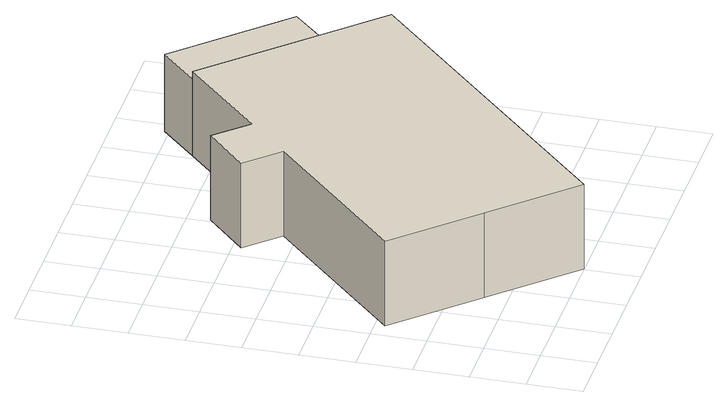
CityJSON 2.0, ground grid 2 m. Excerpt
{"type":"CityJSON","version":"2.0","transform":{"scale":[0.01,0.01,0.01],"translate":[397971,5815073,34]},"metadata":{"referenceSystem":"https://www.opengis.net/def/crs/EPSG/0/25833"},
"CityObjects":{
"building1":{"type":"Building","attributes":{"Gemeindeschluessel":"11000009","function":"31001_1310"},"address":[{"country":"Germany","locality":"Berlin","thoroughfareNumber":"56","thoroughfareName":"Nalepastraße"}],"children":["building1-1","building1-2"]},
"building1-1":{"type":"BuildingPart","attributes":{"BezugspunktDach":"2200","measuredHeight":4.07,"storeysAboveGround":1},"parents":["building1"],"geometry":[{"type":"MultiSurface","lod":"1","boundaries":[[[0,1,2,3,4,5,6,7,8,9,10]],[[11,12,13,14,15,16,17,18,19,20,21]],[[11,21,10,9]],[[12,11,9,8]],[[13,12,8,7]],[[14,13,7,6]],[[15,14,6,5]],[[22,23,5,4]],[[17,24,22,16,4,3]],[[18,17,3,2]],[[19,18,2,1]],[[20,19,1,0]],[[21,20,0,10]],[[16,15,23,22]],[[16,22,24,17]]]}]},
"building1-2":{"type":"BuildingPart","attributes":{"BezugspunktDach":"2200","measuredHeight":3.03,"storeysAboveGround":1},"parents":["building1"],"geometry":[{"type":"MultiSurface","lod":"1","boundaries":[[[24,25,26,23]],[[27,28,17,15]],[[27,15,23,26]],[[28,27,26,25]],[[17,28,25,24]],[[15,16,22,23]],[[22,16,17,24]]]}]}
},
"vertices":[
[336,284,365],[607,3,365],[1561,923,365],[1381,1110,365],[1290,1204,365],[1020,1485,365],[725,1201,365],[614,1319,365],[457,1171,365],[570,1051,365],[65,565,365],[570,1051,32],[457,1171,32],[614,1319,32],[725,1201,32],[1020,1485,32],[1290,1204,32],[1381,1110,32],[1561,923,32],[607,3,32],[336,284,32],[65,565,32],[1290,1204,335],[1020,1485,335],[1381,1110,335],
[1518,1246,335],[1158,1619,335],[1158,1619,32],[1518,1246,32]
]}
